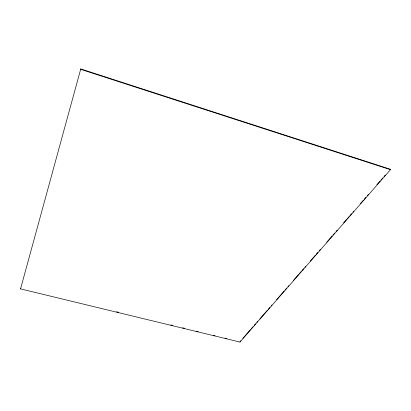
<?xml version="1.0" encoding="UTF-8"?>
<svg xmlns="http://www.w3.org/2000/svg" width="411" height="411" viewBox="0 0 411 411"><rect width="100%" height="100%" fill="white"/><g stroke="black" fill="none" stroke-linecap="round" stroke-linejoin="round"><path stroke-width="0.62" d="M239.942 342.06L390.45 169.666L390.368 169.26L80.761 68.94L20.55 288.887L239.942 342.06L240.784 340.74M80.761 68.94L80.654 69.331L390.45 169.666M20.55 288.887L20.648 288.527M242.891 338.325L250.474 329.632M251.321 328.666L253.006 326.735M254.27 325.286L255.534 323.832M256.798 322.383L257.64 321.417M259.747 319.003L267.33 310.31M268.172 309.344L269.857 307.413M271.121 305.964L271.964 304.998M276.598 299.681L284.186 290.988M285.029 290.022L286.714 288.09M287.977 286.642L288.82 285.676M293.454 280.359L298.509 274.563M299.352 273.598L301.037 271.666M301.88 270.7L303.57 268.768M304.834 267.32L305.676 266.354M310.31 261.042L315.365 255.241M316.208 254.275L317.893 252.344M319.157 250.895L320.421 249.446M326.74 242.202L332.222 235.919M333.064 234.953L334.749 233.022M336.013 231.573L337.277 230.124M343.596 222.88L346.545 219.5M347.387 218.534L349.073 216.602M349.915 215.636L351.6 213.699M352.864 212.251L353.707 211.285M360.452 203.558L363.401 200.178M364.244 199.212L365.929 197.28M367.193 195.831L368.456 194.382M376.882 184.719L380.252 180.855M381.095 179.89L382.78 177.958M384.049 176.509L385.313 175.06M116.59 311.795L118.46 312.247M170.791 324.937L172.661 325.389M182.628 327.808L184.498 328.261M196.335 331.132L198.2 331.585M213.155 335.212L215.025 335.664M224.992 338.083L226.862 338.536"/></g></svg>
